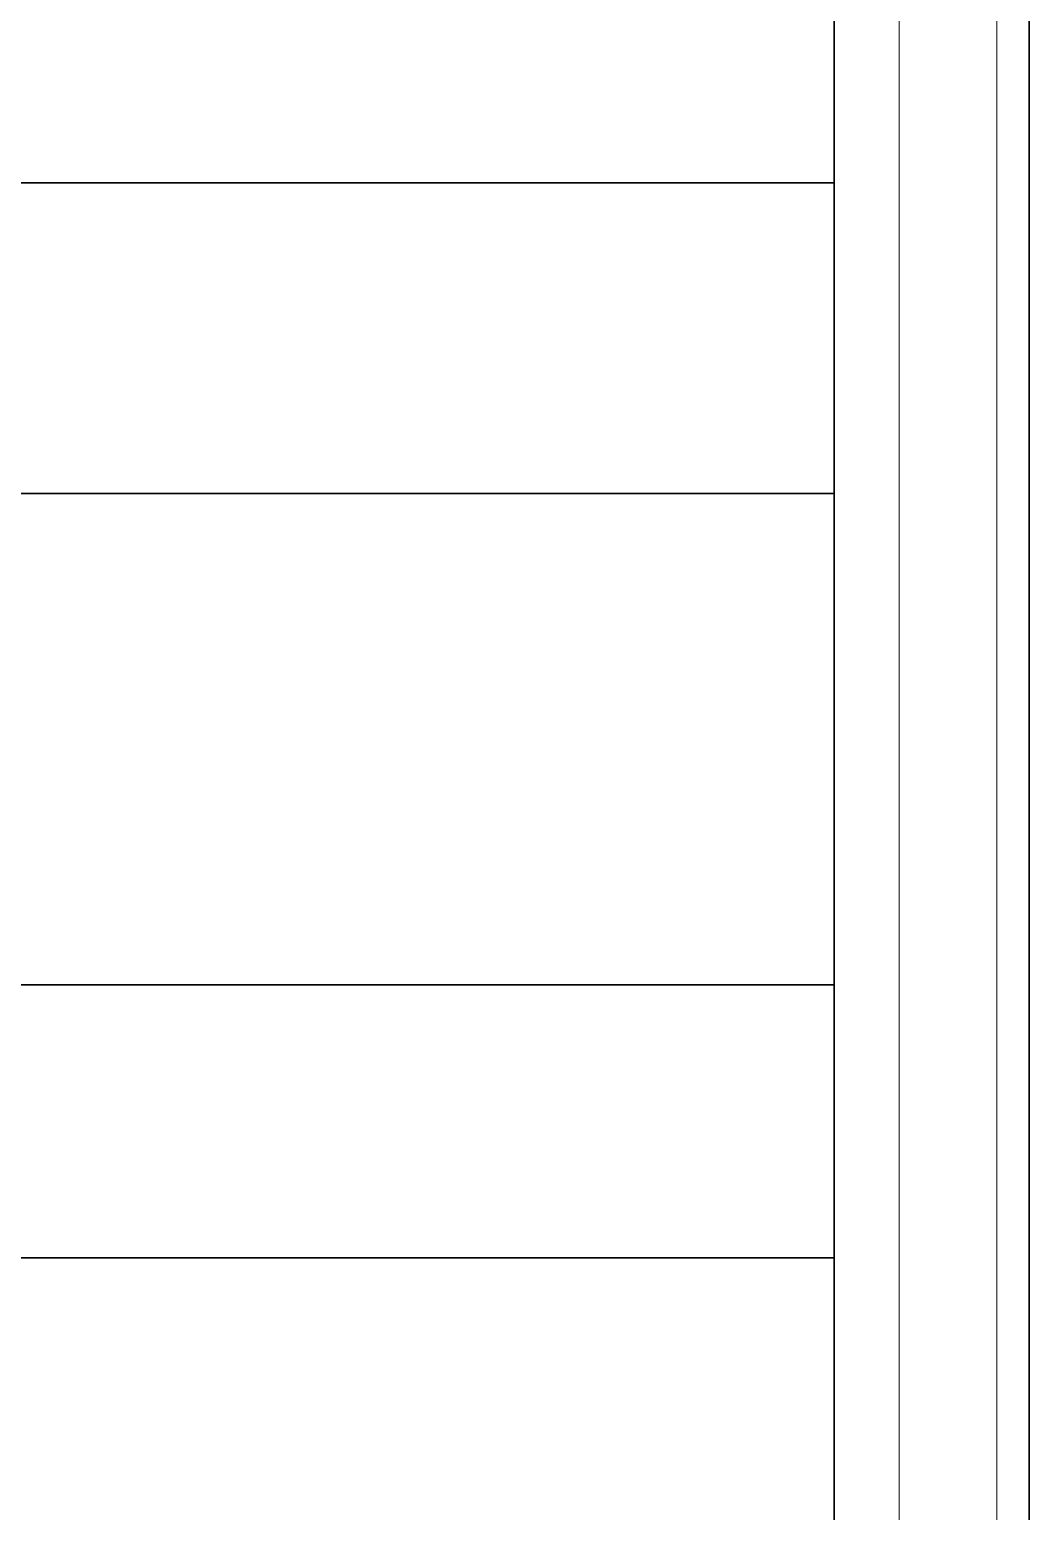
# Model space of a CAD drawing. Extents: x 23 to 417, y 3 to 294.
# Drawn here: x 52.93 to 60.62, y 200.03 to 211.43 of the extents above; entities that cross this region are included whole.
import ezdxf

# ---------------------------------------------------------------- set-up
doc = ezdxf.new("R2010")
doc.units = 0
doc.layers.get('0').update_dxf_attribs({"lineweight": 13})

# ---------------------------------------------------------------- blocks, each defined once
blk = doc.blocks.new('BLOCK4521')
at = {"color": 1, "lineweight": 13}
blk.add_line((-571.052, -31.5), (-571.052, 31.5), dxfattribs=at)
at = {"color": 7, "lineweight": 13}
blk.add_line((-569.552, -31.5), (-569.552, 31.5), dxfattribs=at)
at = {"color": 7, "lineweight": 35}
blk.add_line((-569.052, -31), (-569.052, 31), dxfattribs=at)
at = {"color": 1, "lineweight": 35, "ltscale": 0.201141}
blk.add_line((-572.052, -4.023), (-572.052, 4.023), dxfattribs=at)
at = {"color": 1, "lineweight": 35}
for p, q in [((-572.052, -4.023), (-596.058, -4.023)), ((-572.052, -8.8), (-596.058, -8.8)), ((-572.052, -16.36), (-596.058, -16.36)), ((-572.052, -20.56), (-596.058, -20.56))]:
    blk.add_line(p, q, dxfattribs=at)
at = {"color": 1, "lineweight": 35, "ltscale": 0.119418}
blk.add_line((-572.052, -4.023), (-572.052, -8.8), dxfattribs=at)
at = {"color": 1, "lineweight": 35, "ltscale": 0.18901}
blk.add_line((-572.052, -16.36), (-572.052, -8.8), dxfattribs=at)
at = {"color": 1, "lineweight": 35, "ltscale": 0.105014}
blk.add_line((-572.052, -16.36), (-572.052, -20.56), dxfattribs=at)
at = {"color": 1, "lineweight": 35, "ltscale": 0.154093}
blk.add_line((-572.052, -26.724), (-572.052, -20.56), dxfattribs=at)

msp = doc.modelspace()

# ---------------------------------------------------------------- block references
at = {"lineweight": 0, "xscale": 0.5, "yscale": 0.5, "zscale": 0.5}
msp.add_blockref('BLOCK4521', (345.1414, 212.2613), dxfattribs=at)

doc.saveas('drawing.dxf')
